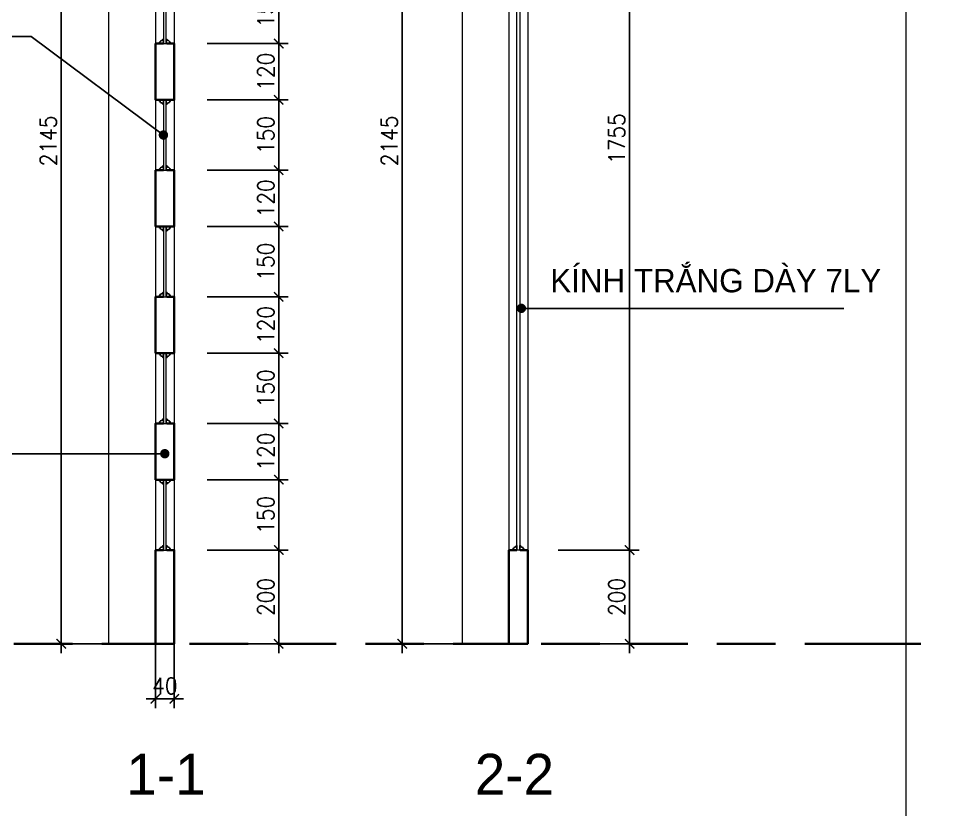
# Model space of a CAD drawing. Header units: millimetres. Extents: x -529782 to -142003, y -492574 to -273331.
# Drawn here: x -218860 to -216895, y -427389 to -425701 of the extents above; entities that cross this region are included whole.
import ezdxf
from ezdxf.enums import TextEntityAlignment as Align

# ---------------------------------------------------------------- set-up
doc = ezdxf.new("R2010")
doc.units = ezdxf.units.MM
doc.header["$LTSCALE"] = 500
doc.header["$MEASUREMENT"] = 0
doc.header["$PDMODE"] = 3
doc.linetypes.add('HIDDEN', pattern=[0.375, 0.25, -0.125])
doc.layers.get('0').update_dxf_attribs({"linetype": 'CONTINUOUS', "lineweight": 13})
doc.layers.get('Defpoints').update_dxf_attribs({"color": 255, "linetype": 'CONTINUOUS', "lineweight": 13})
for name, color, linetype, lineweight in [('1.cat 30', 30, 'CONTINUOUS', 35), ('9.text \xad white', 7, 'CONTINUOUS', 15), ('CA.dim 08', 251, 'CONTINUOUS', 13), ('cat', 4, 'CONTINUOUS', 35)]:
    doc.layers.add(name, color=color, linetype=linetype, lineweight=lineweight)
doc.layers.add('HATCH', color=150, linetype='CONTINUOUS')
doc.styles.add('CA.JSC1', font='')
doc.styles.get("Standard").update_dxf_attribs({"font": 'txt.shx', "width": 0.9})
doc.styles.get('CA.JSC1').set_extended_font_data('.VnAvantH')
doc.dimstyles.new('CA 20', dxfattribs={"dimscale": 0, "dimtxt": 35, "dimasz": 20, "dimexe": 20, "dimexo": 0, "dimgap": 10, "dimtad": 1, "dimdec": 0, "dimzin": 0, "dimdsep": 46, "dimtxsty": 'Standard', "dimblk": 'ARCHTICK', "dimcen": 0.09, "dimdle": 20, "dimclrd": 256, "dimclre": 256, "dimclrt": 7, "dimadec": 0, "dimazin": 0, "dimtfac": 1, "dimtdec": 0, "dimtix": 1, "dimtmove": 2, "dimatfit": 3, "dimldrblk": 'DOT', "dimfxl": 1, "dimtolj": 1, "dimtzin": 0, "dimarcsym": 0})

# ---------------------------------------------------------------- blocks, each defined once
blk = doc.blocks.new('_ArchTick')
at = {"color": 1, "linetype": 'ByBlock', "const_width": 0.15}
blk.add_lwpolyline([(-0.5, -0.5), (0.5, 0.5)], dxfattribs=at)
blk = doc.blocks.new('_DOT')
at = {"color": 1, "linetype": 'ByBlock'}
blk.add_line((-0.5, 0), (-1, 0), dxfattribs=at)
at = {"color": 1, "linetype": 'ByBlock', "const_width": 0.5}
blk.add_lwpolyline([(-0.25, 0, 1), (0.25, 0, 1)], format="xyb", close=True, dxfattribs=at)
blk = doc.blocks.new('*D1333')
at = {"layer": 'CA.dim 08', "lineweight": -2, "transparency": 16777216}
for p, q in [((-218304.9, -425585), (-218304.9, -425775)), ((-218457.7, -425605), (-218284.9, -425605)), ((-218457.7, -425755), (-218284.9, -425755))]:
    blk.add_line(p, q, dxfattribs=at)
at = {"layer": 'Defpoints', "color": 0, "transparency": 16777216}
for p in [(-218457.7, -425605), (-218457.7, -425755), (-218304.9, -425755)]:
    blk.add_point(p, dxfattribs=at)
at = {"layer": 'CA.dim 08', "lineweight": -2, "transparency": 16777216, "xscale": 20, "yscale": 20, "zscale": 20}
for p, rotation in [((-218304.9, -425605), 90), ((-218304.9, -425755), 270)]:
    blk.add_blockref('_ArchTick', p, dxfattribs=dict(at, rotation=rotation))
at = {"layer": 'CA.dim 08', "color": 7, "transparency": 16777216, "insert": (-218332.4, -425680), "char_height": 35, "attachment_point": 5, "rotation": 90}
blk.add_mtext('\\A1;150', dxfattribs=at)
blk = doc.blocks.new('*D1334')
at = {"layer": 'CA.dim 08', "lineweight": -2, "transparency": 16777216}
for p, q in [((-218304.9, -425735), (-218304.9, -425895)), ((-218457.7, -425755), (-218284.9, -425755)), ((-218457.7, -425875), (-218284.9, -425875))]:
    blk.add_line(p, q, dxfattribs=at)
at = {"layer": 'Defpoints', "color": 0, "transparency": 16777216}
for p in [(-218457.7, -425755), (-218457.7, -425875), (-218304.9, -425875)]:
    blk.add_point(p, dxfattribs=at)
at = {"layer": 'CA.dim 08', "lineweight": -2, "transparency": 16777216, "xscale": 20, "yscale": 20, "zscale": 20}
for p, rotation in [((-218304.9, -425755), 90), ((-218304.9, -425875), 270)]:
    blk.add_blockref('_ArchTick', p, dxfattribs=dict(at, rotation=rotation))
at = {"layer": 'CA.dim 08', "color": 7, "transparency": 16777216, "insert": (-218332.4, -425815), "char_height": 35, "attachment_point": 5, "rotation": 90}
blk.add_mtext('\\A1;120', dxfattribs=at)
blk = doc.blocks.new('*D1335')
at = {"layer": 'CA.dim 08', "lineweight": -2, "transparency": 16777216}
for p, q in [((-218304.9, -425855), (-218304.9, -426045)), ((-218457.7, -425875), (-218284.9, -425875)), ((-218457.7, -426025), (-218284.9, -426025))]:
    blk.add_line(p, q, dxfattribs=at)
at = {"layer": 'Defpoints', "color": 0, "transparency": 16777216}
for p in [(-218457.7, -425875), (-218457.7, -426025), (-218304.9, -426025)]:
    blk.add_point(p, dxfattribs=at)
at = {"layer": 'CA.dim 08', "lineweight": -2, "transparency": 16777216, "xscale": 20, "yscale": 20, "zscale": 20}
for p, rotation in [((-218304.9, -425875), 90), ((-218304.9, -426025), 270)]:
    blk.add_blockref('_ArchTick', p, dxfattribs=dict(at, rotation=rotation))
at = {"layer": 'CA.dim 08', "color": 7, "transparency": 16777216, "insert": (-218332.4, -425950), "char_height": 35, "attachment_point": 5, "rotation": 90}
blk.add_mtext('\\A1;150', dxfattribs=at)
blk = doc.blocks.new('*D1336')
at = {"layer": 'CA.dim 08', "lineweight": -2, "transparency": 16777216}
for p, q in [((-218304.9, -426005), (-218304.9, -426165)), ((-218457.7, -426025), (-218284.9, -426025)), ((-218457.7, -426145), (-218284.9, -426145))]:
    blk.add_line(p, q, dxfattribs=at)
at = {"layer": 'Defpoints', "color": 0, "transparency": 16777216}
for p in [(-218457.7, -426025), (-218457.7, -426145), (-218304.9, -426145)]:
    blk.add_point(p, dxfattribs=at)
at = {"layer": 'CA.dim 08', "lineweight": -2, "transparency": 16777216, "xscale": 20, "yscale": 20, "zscale": 20}
for p, rotation in [((-218304.9, -426025), 90), ((-218304.9, -426145), 270)]:
    blk.add_blockref('_ArchTick', p, dxfattribs=dict(at, rotation=rotation))
at = {"layer": 'CA.dim 08', "color": 7, "transparency": 16777216, "insert": (-218332.4, -426085), "char_height": 35, "attachment_point": 5, "rotation": 90}
blk.add_mtext('\\A1;120', dxfattribs=at)
blk = doc.blocks.new('*D1337')
at = {"layer": 'CA.dim 08', "lineweight": -2, "transparency": 16777216}
for p, q in [((-218304.9, -426125), (-218304.9, -426315)), ((-218457.7, -426145), (-218284.9, -426145)), ((-218457.7, -426295), (-218284.9, -426295))]:
    blk.add_line(p, q, dxfattribs=at)
at = {"layer": 'Defpoints', "color": 0, "transparency": 16777216}
for p in [(-218457.7, -426145), (-218457.7, -426295), (-218304.9, -426295)]:
    blk.add_point(p, dxfattribs=at)
at = {"layer": 'CA.dim 08', "lineweight": -2, "transparency": 16777216, "xscale": 20, "yscale": 20, "zscale": 20}
for p, rotation in [((-218304.9, -426145), 90), ((-218304.9, -426295), 270)]:
    blk.add_blockref('_ArchTick', p, dxfattribs=dict(at, rotation=rotation))
at = {"layer": 'CA.dim 08', "color": 7, "transparency": 16777216, "insert": (-218332.4, -426220), "char_height": 35, "attachment_point": 5, "rotation": 90}
blk.add_mtext('\\A1;150', dxfattribs=at)
blk = doc.blocks.new('*D1338')
at = {"layer": 'CA.dim 08', "lineweight": -2, "transparency": 16777216}
for p, q in [((-218304.9, -426275), (-218304.9, -426435)), ((-218457.7, -426295), (-218284.9, -426295)), ((-218457.7, -426415), (-218284.9, -426415))]:
    blk.add_line(p, q, dxfattribs=at)
at = {"layer": 'Defpoints', "color": 0, "transparency": 16777216}
for p in [(-218457.7, -426295), (-218457.7, -426415), (-218304.9, -426415)]:
    blk.add_point(p, dxfattribs=at)
at = {"layer": 'CA.dim 08', "lineweight": -2, "transparency": 16777216, "xscale": 20, "yscale": 20, "zscale": 20}
for p, rotation in [((-218304.9, -426295), 90), ((-218304.9, -426415), 270)]:
    blk.add_blockref('_ArchTick', p, dxfattribs=dict(at, rotation=rotation))
at = {"layer": 'CA.dim 08', "color": 7, "transparency": 16777216, "insert": (-218332.4, -426355), "char_height": 35, "attachment_point": 5, "rotation": 90}
blk.add_mtext('\\A1;120', dxfattribs=at)
blk = doc.blocks.new('*D1339')
at = {"layer": 'CA.dim 08', "lineweight": -2, "transparency": 16777216}
for p, q in [((-218304.9, -426395), (-218304.9, -426585)), ((-218457.7, -426415), (-218284.9, -426415)), ((-218457.7, -426565), (-218284.9, -426565))]:
    blk.add_line(p, q, dxfattribs=at)
at = {"layer": 'Defpoints', "color": 0, "transparency": 16777216}
for p in [(-218457.7, -426415), (-218457.7, -426565), (-218304.9, -426565)]:
    blk.add_point(p, dxfattribs=at)
at = {"layer": 'CA.dim 08', "lineweight": -2, "transparency": 16777216, "xscale": 20, "yscale": 20, "zscale": 20}
for p, rotation in [((-218304.9, -426415), 90), ((-218304.9, -426565), 270)]:
    blk.add_blockref('_ArchTick', p, dxfattribs=dict(at, rotation=rotation))
at = {"layer": 'CA.dim 08', "color": 7, "transparency": 16777216, "insert": (-218332.4, -426490), "char_height": 35, "attachment_point": 5, "rotation": 90}
blk.add_mtext('\\A1;150', dxfattribs=at)
blk = doc.blocks.new('*D1340')
at = {"layer": 'CA.dim 08', "lineweight": -2, "transparency": 16777216}
for p, q in [((-218304.9, -426545), (-218304.9, -426705)), ((-218457.7, -426565), (-218284.9, -426565)), ((-218457.7, -426685), (-218284.9, -426685))]:
    blk.add_line(p, q, dxfattribs=at)
at = {"layer": 'Defpoints', "color": 0, "transparency": 16777216}
for p in [(-218457.7, -426565), (-218457.7, -426685), (-218304.9, -426685)]:
    blk.add_point(p, dxfattribs=at)
at = {"layer": 'CA.dim 08', "lineweight": -2, "transparency": 16777216, "xscale": 20, "yscale": 20, "zscale": 20}
for p, rotation in [((-218304.9, -426565), 90), ((-218304.9, -426685), 270)]:
    blk.add_blockref('_ArchTick', p, dxfattribs=dict(at, rotation=rotation))
at = {"layer": 'CA.dim 08', "color": 7, "transparency": 16777216, "insert": (-218332.4, -426625), "char_height": 35, "attachment_point": 5, "rotation": 90}
blk.add_mtext('\\A1;120', dxfattribs=at)
blk = doc.blocks.new('*D1341')
at = {"layer": 'CA.dim 08', "lineweight": -2, "transparency": 16777216}
for p, q in [((-218304.9, -426665), (-218304.9, -426855)), ((-218457.7, -426685), (-218284.9, -426685)), ((-218457.7, -426835), (-218284.9, -426835))]:
    blk.add_line(p, q, dxfattribs=at)
at = {"layer": 'Defpoints', "color": 0, "transparency": 16777216}
for p in [(-218457.7, -426685), (-218457.7, -426835), (-218304.9, -426835)]:
    blk.add_point(p, dxfattribs=at)
at = {"layer": 'CA.dim 08', "lineweight": -2, "transparency": 16777216, "xscale": 20, "yscale": 20, "zscale": 20}
for p, rotation in [((-218304.9, -426685), 90), ((-218304.9, -426835), 270)]:
    blk.add_blockref('_ArchTick', p, dxfattribs=dict(at, rotation=rotation))
at = {"layer": 'CA.dim 08', "color": 7, "transparency": 16777216, "insert": (-218332.4, -426760), "char_height": 35, "attachment_point": 5, "rotation": 90}
blk.add_mtext('\\A1;150', dxfattribs=at)
blk = doc.blocks.new('*D1342')
at = {"layer": 'CA.dim 08', "lineweight": -2, "transparency": 16777216}
for p, q in [((-218304.9, -426815), (-218304.9, -427055)), ((-218457.7, -426835), (-218284.9, -426835)), ((-218457.7, -427035), (-218284.9, -427035))]:
    blk.add_line(p, q, dxfattribs=at)
at = {"layer": 'Defpoints', "color": 0, "transparency": 16777216}
for p in [(-218457.7, -426835), (-218457.7, -427035), (-218304.9, -427035)]:
    blk.add_point(p, dxfattribs=at)
at = {"layer": 'CA.dim 08', "lineweight": -2, "transparency": 16777216, "xscale": 20, "yscale": 20, "zscale": 20}
for p, rotation in [((-218304.9, -426835), 90), ((-218304.9, -427035), 270)]:
    blk.add_blockref('_ArchTick', p, dxfattribs=dict(at, rotation=rotation))
at = {"layer": 'CA.dim 08', "color": 7, "transparency": 16777216, "insert": (-218332.4, -426935), "char_height": 35, "attachment_point": 5, "rotation": 90}
blk.add_mtext('\\A1;200', dxfattribs=at)
blk = doc.blocks.new('*D1344')
at = {"layer": 'CA.dim 08', "lineweight": -2, "transparency": 16777216}
for p, q in [((-218567.7, -427035), (-218567.7, -427172.3)), ((-218527.7, -427035), (-218527.7, -427172.3)), ((-218567.7, -427152.3), (-218587.7, -427152.3)), ((-218567.7, -427152.3), (-218527.7, -427152.3)), ((-218527.7, -427152.3), (-218507.7, -427152.3))]:
    blk.add_line(p, q, dxfattribs=at)
at = {"layer": 'Defpoints', "color": 0, "transparency": 16777216}
for p in [(-218567.7, -427035), (-218527.7, -427035), (-218527.7, -427152.3)]:
    blk.add_point(p, dxfattribs=at)
at = {"layer": 'CA.dim 08', "lineweight": -2, "transparency": 16777216, "xscale": 20, "yscale": 20, "zscale": 20}
blk.add_blockref('_ArchTick', (-218567.7, -427152.3), dxfattribs=at)
at = {"layer": 'CA.dim 08', "lineweight": -2, "transparency": 16777216, "xscale": 20, "yscale": 20, "zscale": 20, "rotation": 180}
blk.add_blockref('_ArchTick', (-218527.7, -427152.3), dxfattribs=at)
at = {"layer": 'CA.dim 08', "color": 7, "transparency": 16777216, "insert": (-218547.7, -427124.8), "char_height": 35, "attachment_point": 5}
blk.add_mtext('\\A1;40', dxfattribs=at)
blk = doc.blocks.new('*D1348')
at = {"layer": 'CA.dim 08', "lineweight": -2, "transparency": 16777216}
for p, q in [((-218768.8, -424870), (-218768.8, -427055)), ((-218603, -424890), (-218788.8, -424890)), ((-218603, -427035), (-218788.8, -427035))]:
    blk.add_line(p, q, dxfattribs=at)
at = {"layer": 'Defpoints', "color": 0, "transparency": 16777216}
for p in [(-218603, -424890), (-218768.8, -427035), (-218603, -427035)]:
    blk.add_point(p, dxfattribs=at)
at = {"layer": 'CA.dim 08', "lineweight": -2, "transparency": 16777216, "xscale": 20, "yscale": 20, "zscale": 20}
for p, rotation in [((-218768.8, -424890), 90), ((-218768.8, -427035), 270)]:
    blk.add_blockref('_ArchTick', p, dxfattribs=dict(at, rotation=rotation))
at = {"layer": 'CA.dim 08', "color": 7, "transparency": 16777216, "insert": (-218796.3, -425962.5), "char_height": 35, "attachment_point": 5, "rotation": 90}
blk.add_mtext('\\A1;2145', dxfattribs=at)
blk = doc.blocks.new('*D1352')
at = {"layer": 'CA.dim 08', "lineweight": -2, "transparency": 16777216}
for p, q in [((-218041.4, -424870), (-218041.4, -427055)), ((-217863.7, -424890), (-218061.4, -424890)), ((-217863.7, -427035), (-218061.4, -427035))]:
    blk.add_line(p, q, dxfattribs=at)
at = {"layer": 'Defpoints', "color": 0, "transparency": 16777216}
for p in [(-217863.7, -424890), (-218041.4, -427035), (-217863.7, -427035)]:
    blk.add_point(p, dxfattribs=at)
at = {"layer": 'CA.dim 08', "lineweight": -2, "transparency": 16777216, "xscale": 20, "yscale": 20, "zscale": 20}
for p, rotation in [((-218041.4, -424890), 90), ((-218041.4, -427035), 270)]:
    blk.add_blockref('_ArchTick', p, dxfattribs=dict(at, rotation=rotation))
at = {"layer": 'CA.dim 08', "color": 7, "transparency": 16777216, "insert": (-218068.9, -425962.5), "char_height": 35, "attachment_point": 5, "rotation": 90}
blk.add_mtext('\\A1;2145', dxfattribs=at)
blk = doc.blocks.new('*D1353')
at = {"layer": 'CA.dim 08', "lineweight": -2, "transparency": 16777216}
for p, q in [((-217556.3, -427055), (-217556.3, -426815)), ((-217709, -426835), (-217536.3, -426835)), ((-217709, -427035), (-217536.3, -427035))]:
    blk.add_line(p, q, dxfattribs=at)
at = {"layer": 'Defpoints', "color": 0, "transparency": 16777216}
for p in [(-217709, -426835), (-217556.3, -426835), (-217709, -427035)]:
    blk.add_point(p, dxfattribs=at)
at = {"layer": 'CA.dim 08', "lineweight": -2, "transparency": 16777216, "xscale": 20, "yscale": 20, "zscale": 20}
for p, rotation in [((-217556.3, -426835), 90), ((-217556.3, -427035), 270)]:
    blk.add_blockref('_ArchTick', p, dxfattribs=dict(at, rotation=rotation))
at = {"layer": 'CA.dim 08', "color": 7, "transparency": 16777216, "insert": (-217583.8, -426935), "char_height": 35, "attachment_point": 5, "rotation": 90}
blk.add_mtext('\\A1;200', dxfattribs=at)
blk = doc.blocks.new('*D1354')
at = {"layer": 'CA.dim 08', "lineweight": -2, "transparency": 16777216}
for p, q in [((-217556.3, -426855), (-217556.3, -425060)), ((-217709, -425080), (-217536.3, -425080)), ((-217709, -426835), (-217536.3, -426835))]:
    blk.add_line(p, q, dxfattribs=at)
at = {"layer": 'Defpoints', "color": 0, "transparency": 16777216}
for p in [(-217709, -425080), (-217556.3, -425080), (-217709, -426835)]:
    blk.add_point(p, dxfattribs=at)
at = {"layer": 'CA.dim 08', "lineweight": -2, "transparency": 16777216, "xscale": 20, "yscale": 20, "zscale": 20}
for p, rotation in [((-217556.3, -425080), 90), ((-217556.3, -426835), 270)]:
    blk.add_blockref('_ArchTick', p, dxfattribs=dict(at, rotation=rotation))
at = {"layer": 'CA.dim 08', "color": 7, "transparency": 16777216, "insert": (-217583.8, -425957.5), "char_height": 35, "attachment_point": 5, "rotation": 90}
blk.add_mtext('\\A1;1755', dxfattribs=at)

msp = doc.modelspace()

# ---------------------------------------------------------------- linework, layer by layer
at = {"layer": '1.cat 30', "ltscale": 4}
for points in [[(-218550.8, -425755), (-218567.7, -425755), (-218567.7, -425875), (-218527.7, -425875), (-218527.7, -425755), (-218543.6, -425755)], [(-218550.8, -426025), (-218567.7, -426025), (-218567.7, -426145), (-218527.7, -426145), (-218527.7, -426025), (-218543.6, -426025)], [(-218550.8, -426295), (-218567.7, -426295), (-218567.7, -426415), (-218527.7, -426415), (-218527.7, -426295), (-218543.6, -426295)], [(-218550.8, -426565), (-218567.7, -426565), (-218567.7, -426685), (-218527.7, -426685), (-218527.7, -426565), (-218543.6, -426565)], [(-218550.8, -426835), (-218567.7, -426835), (-218567.7, -427035), (-218527.7, -427035), (-218527.7, -426835), (-218543.6, -426835)], [(-217796.7, -426835), (-217813.7, -426835), (-217813.7, -427035), (-217773.7, -427035), (-217773.7, -426835), (-217789.6, -426835)]]:
    msp.add_lwpolyline(points, dxfattribs=at)
at = {"layer": 'CA.dim 08'}
for p, q in [((-216966.9, -422444.1), (-216966.9, -429818)), ((-218527.7, -424435), (-218527.7, -427035)), ((-217773.7, -424435), (-217773.7, -427035)), ((-218667.7, -424495), (-218667.7, -427035)), ((-217913.7, -424495), (-217913.7, -427035)), ((-218567.7, -425080), (-218567.7, -426835)), ((-217813.7, -425080), (-217813.7, -426835))]:
    msp.add_line(p, q, dxfattribs=at)
for points in [[(-217790.6, -426835), (-217796.7, -426835), (-217796.7, -425080), (-217790.6, -425080)], [(-218544.6, -425605), (-218550.8, -425605), (-218550.8, -425755), (-218544.6, -425755)], [(-218544.6, -425875), (-218550.8, -425875), (-218550.8, -426025), (-218544.6, -426025)], [(-218544.6, -426145), (-218550.8, -426145), (-218550.8, -426295), (-218544.6, -426295)], [(-218544.6, -426415), (-218550.8, -426415), (-218550.8, -426565), (-218544.6, -426565)], [(-218544.6, -426685), (-218550.8, -426685), (-218550.8, -426835), (-218544.6, -426835)]]:
    msp.add_lwpolyline(points, close=True, dxfattribs=at)
at = {"layer": 'cat', "linetype": 'HIDDEN'}
for p, q in [((-221495, -427035), (-217060.4, -427035)), ((-217060.4, -427035), (-212625.7, -427035))]:
    msp.add_line(p, q, dxfattribs=at)
at = {"layer": 'HATCH', "ltscale": 4}
for points in [[(-218550.8, -425755), (-218560.4, -425755), (-218560.4, -425753.2), (-218558.7, -425753.2, -0.386896), (-218553.2, -425748.3), (-218553.2, -425747.2), (-218552.3, -425747.2), (-218552.3, -425745.9), (-218550.8, -425745.9), (-218550.8, -425755)], [(-218544.6, -425755), (-218535, -425755), (-218535, -425753.2), (-218536.6, -425753.2, 0.386896), (-218542.2, -425748.3), (-218542.2, -425747.2), (-218543.1, -425747.2), (-218543.1, -425745.9), (-218544.6, -425745.9), (-218544.6, -425755)], [(-218550.8, -425875), (-218560.4, -425875), (-218560.4, -425876.9), (-218558.7, -425876.9, 0.386896), (-218553.2, -425881.7), (-218553.2, -425882.8), (-218552.3, -425882.8), (-218552.3, -425884.1), (-218550.8, -425884.1), (-218550.8, -425875)], [(-218544.6, -425875), (-218535, -425875), (-218535, -425876.9), (-218536.6, -425876.9, -0.386896), (-218542.2, -425881.7), (-218542.2, -425882.8), (-218543.1, -425882.8), (-218543.1, -425884.1), (-218544.6, -425884.1), (-218544.6, -425875)], [(-218550.8, -426025), (-218560.4, -426025), (-218560.4, -426023.2), (-218558.7, -426023.2, -0.386896), (-218553.2, -426018.3), (-218553.2, -426017.2), (-218552.3, -426017.2), (-218552.3, -426015.9), (-218550.8, -426015.9), (-218550.8, -426025)], [(-218544.6, -426025), (-218535, -426025), (-218535, -426023.2), (-218536.6, -426023.2, 0.386896), (-218542.2, -426018.3), (-218542.2, -426017.2), (-218543.1, -426017.2), (-218543.1, -426015.9), (-218544.6, -426015.9), (-218544.6, -426025)], [(-218550.8, -426145), (-218560.4, -426145), (-218560.4, -426146.9), (-218558.7, -426146.9, 0.386896), (-218553.2, -426151.7), (-218553.2, -426152.8), (-218552.3, -426152.8), (-218552.3, -426154.1), (-218550.8, -426154.1), (-218550.8, -426145)], [(-218544.6, -426145), (-218535, -426145), (-218535, -426146.9), (-218536.6, -426146.9, -0.386896), (-218542.2, -426151.7), (-218542.2, -426152.8), (-218543.1, -426152.8), (-218543.1, -426154.1), (-218544.6, -426154.1), (-218544.6, -426145)], [(-218550.8, -426295), (-218560.4, -426295), (-218560.4, -426293.2), (-218558.7, -426293.2, -0.386896), (-218553.2, -426288.3), (-218553.2, -426287.2), (-218552.3, -426287.2), (-218552.3, -426285.9), (-218550.8, -426285.9), (-218550.8, -426295)], [(-218544.6, -426295), (-218535, -426295), (-218535, -426293.2), (-218536.6, -426293.2, 0.386896), (-218542.2, -426288.3), (-218542.2, -426287.2), (-218543.1, -426287.2), (-218543.1, -426285.9), (-218544.6, -426285.9), (-218544.6, -426295)], [(-218550.8, -426415), (-218560.4, -426415), (-218560.4, -426416.9), (-218558.7, -426416.9, 0.386896), (-218553.2, -426421.7), (-218553.2, -426422.8), (-218552.3, -426422.8), (-218552.3, -426424.1), (-218550.8, -426424.1), (-218550.8, -426415)], [(-218544.6, -426415), (-218535, -426415), (-218535, -426416.9), (-218536.6, -426416.9, -0.386896), (-218542.2, -426421.7), (-218542.2, -426422.8), (-218543.1, -426422.8), (-218543.1, -426424.1), (-218544.6, -426424.1), (-218544.6, -426415)], [(-218550.8, -426565), (-218560.4, -426565), (-218560.4, -426563.2), (-218558.7, -426563.2, -0.386896), (-218553.2, -426558.3), (-218553.2, -426557.2), (-218552.3, -426557.2), (-218552.3, -426555.9), (-218550.8, -426555.9), (-218550.8, -426565)], [(-218544.6, -426565), (-218535, -426565), (-218535, -426563.2), (-218536.6, -426563.2, 0.386896), (-218542.2, -426558.3), (-218542.2, -426557.2), (-218543.1, -426557.2), (-218543.1, -426555.9), (-218544.6, -426555.9), (-218544.6, -426565)], [(-218550.8, -426685), (-218560.4, -426685), (-218560.4, -426686.9), (-218558.7, -426686.9, 0.386896), (-218553.2, -426691.7), (-218553.2, -426692.8), (-218552.3, -426692.8), (-218552.3, -426694.1), (-218550.8, -426694.1), (-218550.8, -426685)], [(-218544.6, -426685), (-218535, -426685), (-218535, -426686.9), (-218536.6, -426686.9, -0.386896), (-218542.2, -426691.7), (-218542.2, -426692.8), (-218543.1, -426692.8), (-218543.1, -426694.1), (-218544.6, -426694.1), (-218544.6, -426685)], [(-218550.8, -426835), (-218560.4, -426835), (-218560.4, -426833.2), (-218558.7, -426833.2, -0.386896), (-218553.2, -426828.3), (-218553.2, -426827.2), (-218552.3, -426827.2), (-218552.3, -426825.9), (-218550.8, -426825.9), (-218550.8, -426835)], [(-218544.6, -426835), (-218535, -426835), (-218535, -426833.2), (-218536.6, -426833.2, 0.386896), (-218542.2, -426828.3), (-218542.2, -426827.2), (-218543.1, -426827.2), (-218543.1, -426825.9), (-218544.6, -426825.9), (-218544.6, -426835)], [(-217796.7, -426835), (-217806.4, -426835), (-217806.4, -426833.2), (-217804.7, -426833.2, -0.386896), (-217799.2, -426828.3), (-217799.2, -426827.2), (-217798.2, -426827.2), (-217798.2, -426825.9), (-217796.7, -426825.9), (-217796.7, -426835)], [(-217790.6, -426835), (-217780.9, -426835), (-217780.9, -426833.2), (-217782.6, -426833.2, 0.386896), (-217788.2, -426828.3), (-217788.2, -426827.2), (-217789.1, -426827.2), (-217789.1, -426825.9), (-217790.6, -426825.9), (-217790.6, -426835)]]:
    msp.add_lwpolyline(points, format="xyb", dxfattribs=at)

# ---------------------------------------------------------------- texts
at = {"layer": '9.text \xad white', "style": 'CA.JSC1'}
msp.add_text('kÝnh tr¾ng dµy 7ly', height=50, dxfattribs=at).set_placement((-217019.7, -426285.4), align=Align.RIGHT)
for s, p in [('1-1', (-218630.1, -427357.1)), ('2-2', (-217886.7, -427357.1))]:
    msp.add_text(s, height=87.5, dxfattribs=at).set_placement(p)

# ---------------------------------------------------------------- dimensions: what is measured, and where the dimension line sits
at = {"layer": 'CA.dim 08'}
for base, p1, p2, picture, middle in [((-218768.8, -427035), (-218603, -424890), (-218603, -427035), '*D1348', (-218796.3, -425962.5)), ((-218041.4, -427035), (-217863.7, -424890), (-217863.7, -427035), '*D1352', (-218068.9, -425962.5)), ((-217556.3, -425080), (-217709, -426835), (-217709, -425080), '*D1354', (-217583.8, -425957.5)), ((-218304.9, -425755), (-218457.7, -425605), (-218457.7, -425755), '*D1333', (-218332.4, -425680)), ((-218304.9, -425875), (-218457.7, -425755), (-218457.7, -425875), '*D1334', (-218332.4, -425815)), ((-218304.9, -426025), (-218457.7, -425875), (-218457.7, -426025), '*D1335', (-218332.4, -425950)), ((-218304.9, -426145), (-218457.7, -426025), (-218457.7, -426145), '*D1336', (-218332.4, -426085)), ((-218304.9, -426295), (-218457.7, -426145), (-218457.7, -426295), '*D1337', (-218332.4, -426220)), ((-218304.9, -426415), (-218457.7, -426295), (-218457.7, -426415), '*D1338', (-218332.4, -426355)), ((-218304.9, -426565), (-218457.7, -426415), (-218457.7, -426565), '*D1339', (-218332.4, -426490)), ((-218304.9, -426685), (-218457.7, -426565), (-218457.7, -426685), '*D1340', (-218332.4, -426625)), ((-218304.9, -426835), (-218457.7, -426685), (-218457.7, -426835), '*D1341', (-218332.4, -426760)), ((-218304.9, -427035), (-218457.7, -426835), (-218457.7, -427035), '*D1342', (-218332.4, -426935)), ((-217556.3, -426835), (-217709, -427035), (-217709, -426835), '*D1353', (-217583.8, -426935))]:
    dim = msp.add_linear_dim(base=base, p1=p1, p2=p2, angle=90, dimstyle='CA 20', override={"dimscale": 1}, dxfattribs=at)
    dim.commit()
    dim.dimension.update_dxf_attribs({"geometry": picture, "text_midpoint": middle})
dim = msp.add_linear_dim(base=(-218527.7, -427152.3), p1=(-218567.7, -427035), p2=(-218527.7, -427035), dimstyle='CA 20', override={"dimscale": 1}, dxfattribs=at)
dim.commit()
dim.dimension.update_dxf_attribs({"geometry": '*D1344', "text_midpoint": (-218547.7, -427124.8)})

# ---------------------------------------------------------------- leaders
for points in [[(-218550.8, -425950), (-218833.1, -425740.1), (-219089.9, -425740.1)], [(-217787.3, -426319.6), (-217099.4, -426319.6)], [(-218547.9, -426629.6), (-219236.1, -426629.6)]]:
    msp.add_leader(points, dimstyle='CA 20', override={"dimscale": 1}, dxfattribs=at)

doc.saveas('drawing.dxf')
